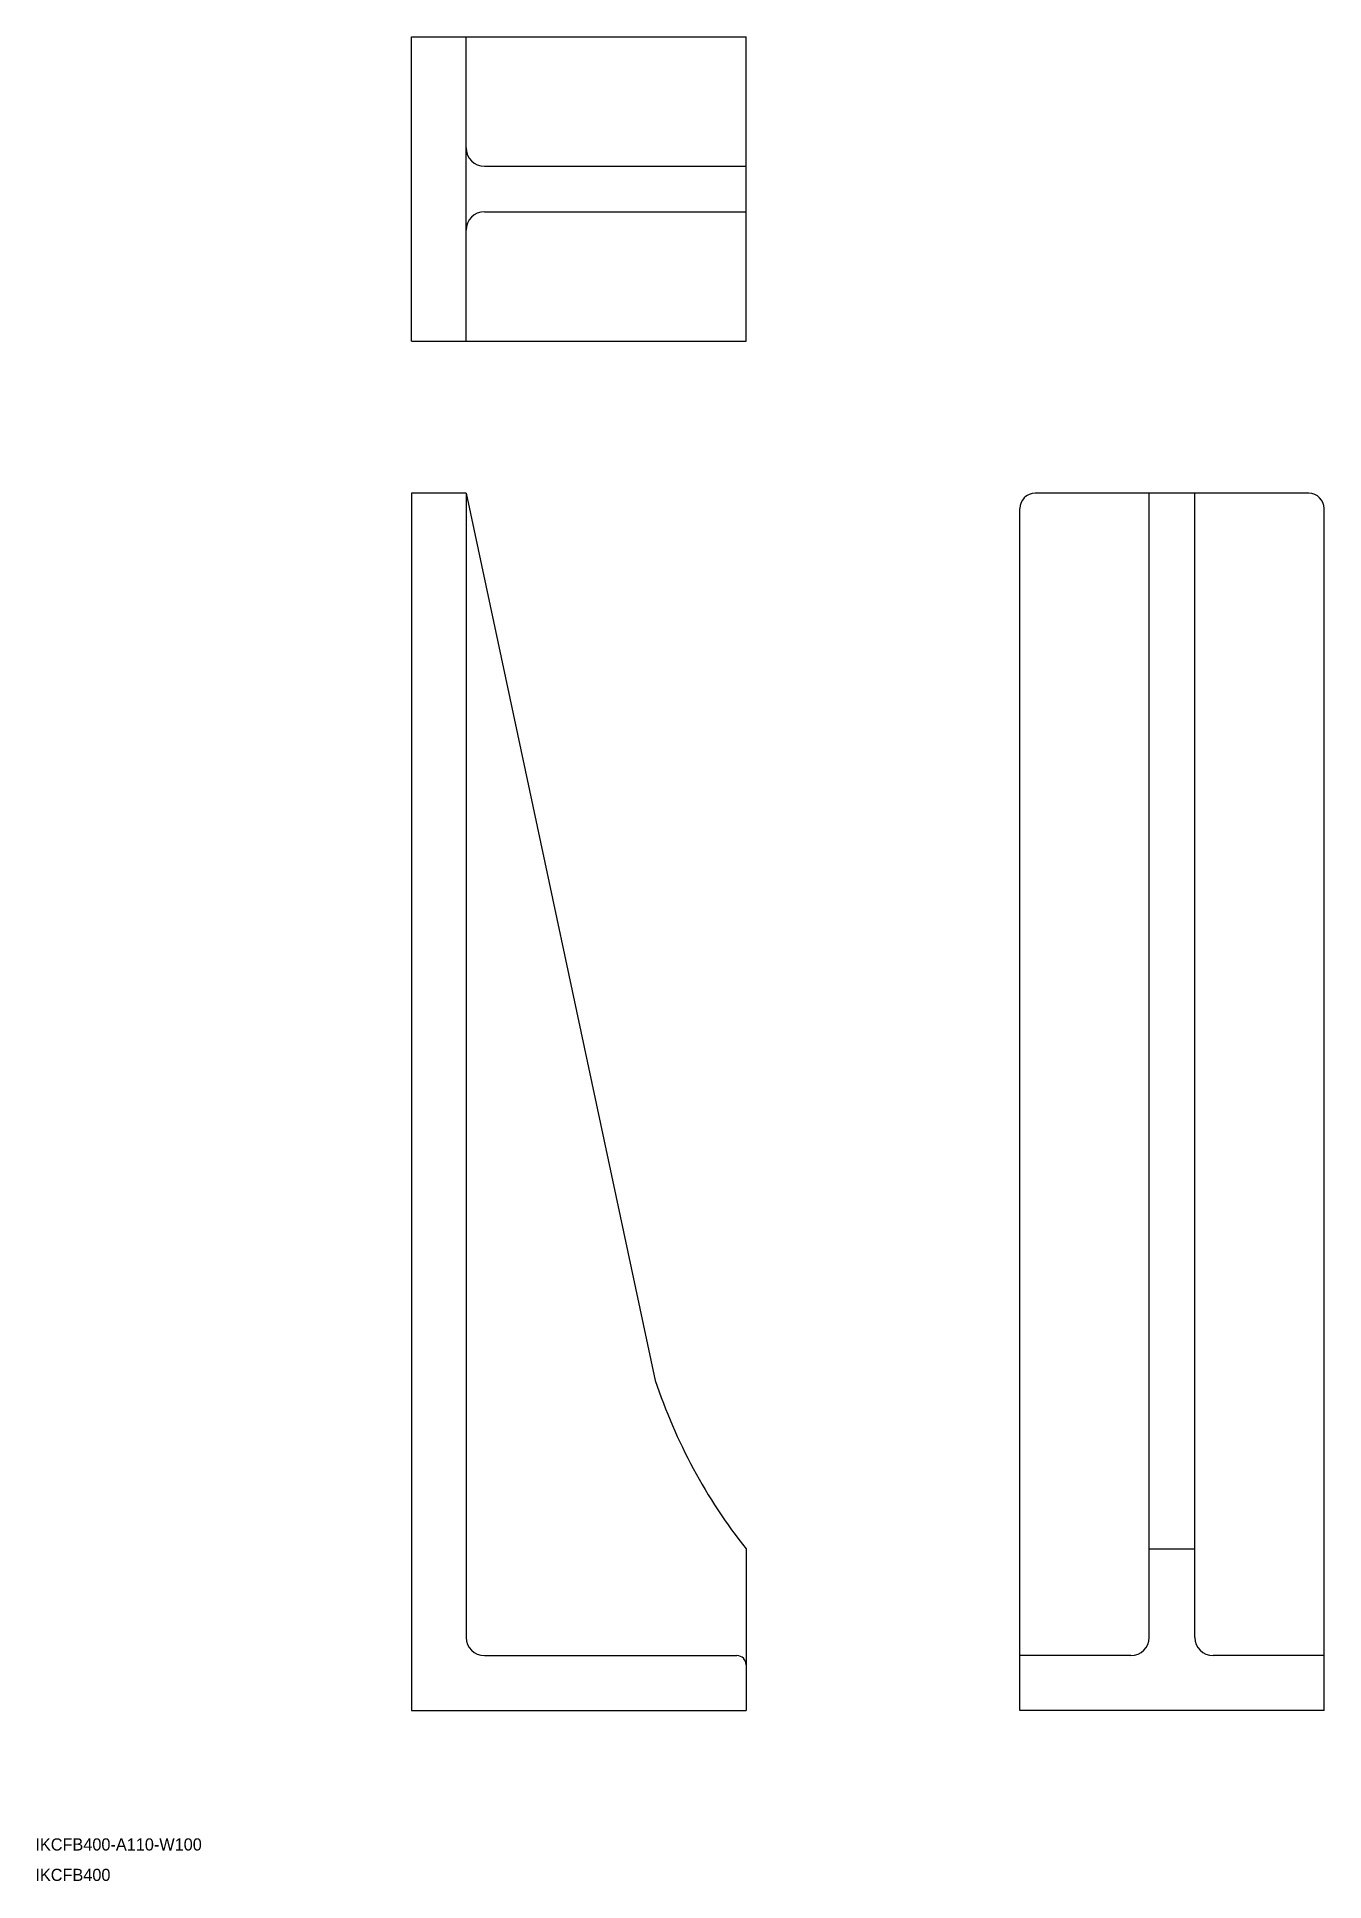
# Model space of a CAD drawing. Extents: x 10 to 434, y 10 to 616.
import ezdxf

# ---------------------------------------------------------------- set-up
doc = ezdxf.new("R2010")
doc.units = 0
doc.layers.get('0').update_dxf_attribs({"linetype": 'CONTINUOUS'})

msp = doc.modelspace()

# ---------------------------------------------------------------- linework, layer by layer
at = {"color": 7, "linetype": 'CONTINUOUS'}
for p, q in [((133.59, 616.04), (243.59, 616.04)), ((133.59, 516.04), (133.59, 616.04)), ((151.59, 516.04), (151.59, 616.04)), ((243.59, 516.04), (243.59, 616.04)), ((157.59, 573.54), (243.59, 573.54)), ((157.59, 558.54), (243.59, 558.54)), ((133.59, 516.04), (243.59, 516.04)), ((133.59, 466.04), (133.59, 66.04)), ((151.59, 466.04), (133.59, 466.04)), ((151.59, 466.04), (213.76, 174.51)), ((151.59, 466.04), (151.59, 90.04)), ((333.59, 66.04), (333.59, 461.04)), ((428.59, 466.04), (338.59, 466.04)), ((376.09, 90.04), (376.09, 466.04)), ((391.09, 90.04), (391.09, 466.04)), ((433.59, 66.04), (433.59, 461.04)), ((243.59, 119.13), (243.59, 66.04)), ((376.09, 119.13), (391.09, 119.13)), ((157.59, 84.04), (240.59, 84.04)), ((243.59, 81.04), (243.59, 66.04)), ((370.09, 84.04), (333.59, 84.04)), ((433.59, 84.04), (397.09, 84.04)), ((133.59, 66.04), (243.59, 66.04)), ((433.59, 66.04), (333.59, 66.04)), ((408.59, 66.04), (408.59, 66.04))]:
    msp.add_line(p, q, dxfattribs=at)
for centre, radius, start, end in [((157.59, 579.54), 6, 180, 270), ((157.59, 552.54), 6, 90, 180), ((338.59, 461.04), 5, 90, 180), ((428.59, 461.04), 5, 0, 90), ((384.71, 230.87), 180, 198.24993, 218.37399), ((157.59, 90.04), 6, 180, 270), ((370.09, 90.04), 6, 270, 0), ((397.09, 90.04), 6, 180, 270), ((240.59, 81.04), 3, 0, 90)]:
    msp.add_arc(centre, radius, start, end, dxfattribs=at)

# ---------------------------------------------------------------- texts
for s, p in [('IKCFB400-A110-W100', (10, 20)), ('IKCFB400', (10, 10))]:
    msp.add_text(s, height=4, dxfattribs=at).set_placement(p)

doc.saveas('drawing.dxf')
